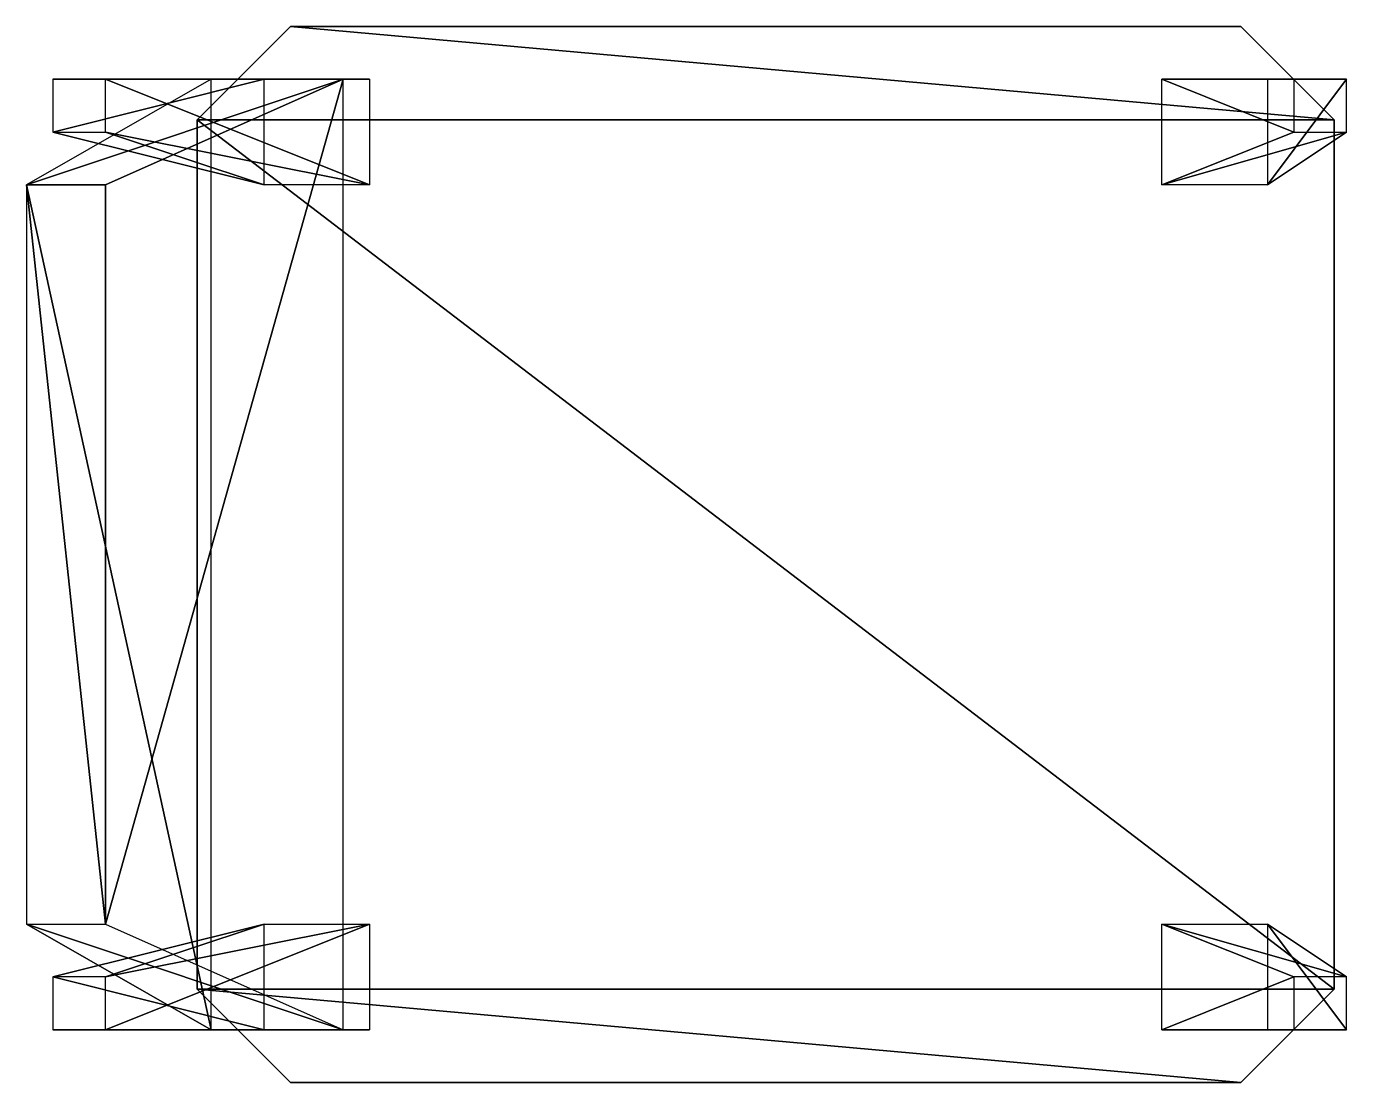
# Model space of a CAD drawing. Extents: x -0.575 to 0, y -0.23 to 0.23.
import ezdxf

# ---------------------------------------------------------------- set-up
doc = ezdxf.new("R2010")
doc.units = 0
doc.header["$LTSCALE"] = 2
doc.layers.get('0').update_dxf_attribs({"linetype": 'CONTINUOUS'})

msp = doc.modelspace()

# ---------------------------------------------------------------- meshes
at = {"color": 0, "linetype": 'BYBLOCK'}
mesh = msp.add_polyface(dxfattribs=at)
corners = [(-0.57452, -0.16087, 0.9652), (-0.54005, -0.16087, 0.9652), (-0.57452, 0.16087, 0.9652), (-0.54005, 0.16087, 0.9652), (-0.45962, -0.22981, 0.45962), (-0.04596, -0.22981, 0.45962), (-0.50024, -0.18918, 0.45962), (-0.00534, -0.18918, 0.45962), (-0.50024, 0.18918, 0.45962), (-0.00534, 0.18918, 0.45962), (-0.45962, 0.22981, 0.45962), (-0.04596, 0.22981, 0.45962)]
mesh.append_faces([[corners[k] for k in face] for face in [(7, 6, 5), (6, 7, 8), (9, 8, 7), (8, 9, 10)]], dxfattribs={"vtx0": -1, "vtx1": -1, "color": 0})
mesh.append_faces([[corners[k] for k in face] for face in [(0, 1, 2), (3, 2, 1), (4, 5, 6), (11, 10, 9)]], dxfattribs={"vtx1": -1, "color": 0})
mesh = msp.add_polyface(dxfattribs=at)
corners = [(-0.00534, 0.18918, 0.39068), (-0.04596, 0.22981, 0.39068), (-0.00534, 0.18918, 0.45962), (-0.04596, 0.22981, 0.45962), (-0.50024, 0.18918, 0.39068), (-0.45962, 0.22981, 0.39068), (-0.45962, 0.22981, 0.45962), (-0.50024, 0.18918, 0.45962), (-0.04596, -0.22981, 0.39068), (-0.00534, -0.18918, 0.39068), (-0.00534, -0.18918, 0.45962), (-0.04596, -0.22981, 0.45962), (-0.45962, -0.22981, 0.39068), (-0.50024, -0.18918, 0.39068), (-0.45962, -0.22981, 0.45962), (-0.50024, -0.18918, 0.45962), (-0.54005, 0.16087, 0.9652), (-0.54005, -0.16087, 0.9652), (-0.43664, 0.20683, 0.45962), (-0.43664, -0.20683, 0.45962), (-0.57452, -0.16087, 0.9652), (-0.49409, -0.20683, 0.45962), (-0.57452, 0.16087, 0.9652), (-0.49409, 0.20683, 0.45962)]
mesh.append_faces([[corners[k] for k in face] for face in [(0, 1, 2), (3, 2, 1), (12, 13, 14), (15, 14, 13), (9, 0, 10), (2, 10, 0), (7, 15, 4), (13, 4, 15), (16, 17, 18), (19, 18, 17), (20, 21, 22), (23, 22, 21)]], dxfattribs={"vtx1": -1, "color": 0})
mesh.append_faces([[corners[k] for k in face] for face in [(4, 5, 6), (6, 7, 4), (8, 9, 10), (10, 11, 8)]], dxfattribs={"vtx2": -1, "color": 0})
mesh = msp.add_polyface(dxfattribs=at)
corners = [(-0.04596, 0.22981, 0.45962), (-0.04596, 0.22981, 0.39068), (-0.45962, 0.22981, 0.45962), (-0.45962, 0.22981, 0.39068), (-0.04596, -0.22981, 0.45962), (-0.04596, -0.22981, 0.39068), (-0.45962, -0.22981, 0.45962), (-0.45962, -0.22981, 0.39068)]
mesh.append_faces([[corners[k] for k in face] for face in [(0, 1, 2), (3, 2, 1), (4, 5, 6), (7, 6, 5)]], dxfattribs={"vtx1": -1, "color": 0})
mesh = msp.add_polyface(dxfattribs=at)
corners = [(-0.54005, 0.16087, 0.9652), (-0.43664, 0.20683, 0.45962), (-0.57452, 0.16087, 0.9652), (-0.49409, 0.20683, 0.45962), (-0.54005, -0.16087, 0.9652), (-0.43664, -0.20683, 0.45962), (-0.57452, -0.16087, 0.9652), (-0.49409, -0.20683, 0.45962)]
mesh.append_faces([[corners[k] for k in face] for face in [(0, 1, 2), (3, 2, 1), (4, 5, 6), (7, 6, 5)]], dxfattribs={"vtx1": -1, "color": 0})
at = {"color": 7, "linetype": 'BYBLOCK'}
mesh = msp.add_polyface(dxfattribs=at)
corners = [(-0.42515, 0.20683, 0.39068), (-0.54005, 0.20683), (-0.47111, 0.20683, 0.39068), (-0.56303, 0.20683), (-0.03447, 0.20683, 0.39068), (0, 0.20683), (-0.08043, 0.20683, 0.39068), (-0.02298, 0.20683), (-0.54005, 0.18385), (-0.42515, 0.16087, 0.39068), (-0.47111, 0.16087, 0.39068), (-0.56303, 0.18385), (0, 0.18385), (-0.03447, 0.16087, 0.39068), (-0.08043, 0.16087, 0.39068), (-0.02298, 0.18385), (-0.08043, -0.16087, 0.39068), (-0.02298, -0.18385), (-0.08043, -0.20683, 0.39068), (-0.02298, -0.20683), (-0.03447, -0.16087, 0.39068), (-0.03447, -0.20683, 0.39068), (0, -0.20683), (0, -0.18385), (-0.47111, -0.16087, 0.39068), (-0.56303, -0.18385), (-0.47111, -0.20683, 0.39068), (-0.56303, -0.20683), (-0.42515, -0.16087, 0.39068), (-0.42515, -0.20683, 0.39068), (-0.54005, -0.20683), (-0.54005, -0.18385)]
mesh.append_faces([[corners[k] for k in face] for face in [(0, 1, 2), (3, 2, 1), (4, 5, 6), (7, 6, 5), (4, 13, 5), (12, 5, 13), (0, 9, 1), (8, 1, 9), (16, 17, 18), (19, 18, 17), (20, 23, 16), (17, 16, 23), (24, 25, 26), (27, 26, 25), (28, 31, 24), (25, 24, 31)]], dxfattribs={"vtx1": -1, "color": 7})
mesh.append_faces([[corners[k] for k in face] for face in [(8, 9, 10), (10, 11, 8), (12, 13, 14), (14, 15, 12), (15, 14, 6), (6, 7, 15), (11, 10, 2), (2, 3, 11), (20, 21, 22), (22, 23, 20), (22, 21, 18), (18, 19, 22), (28, 29, 30), (30, 31, 28), (30, 29, 26), (26, 27, 30)]], dxfattribs={"vtx2": -1, "color": 7})

doc.saveas('drawing.dxf')
